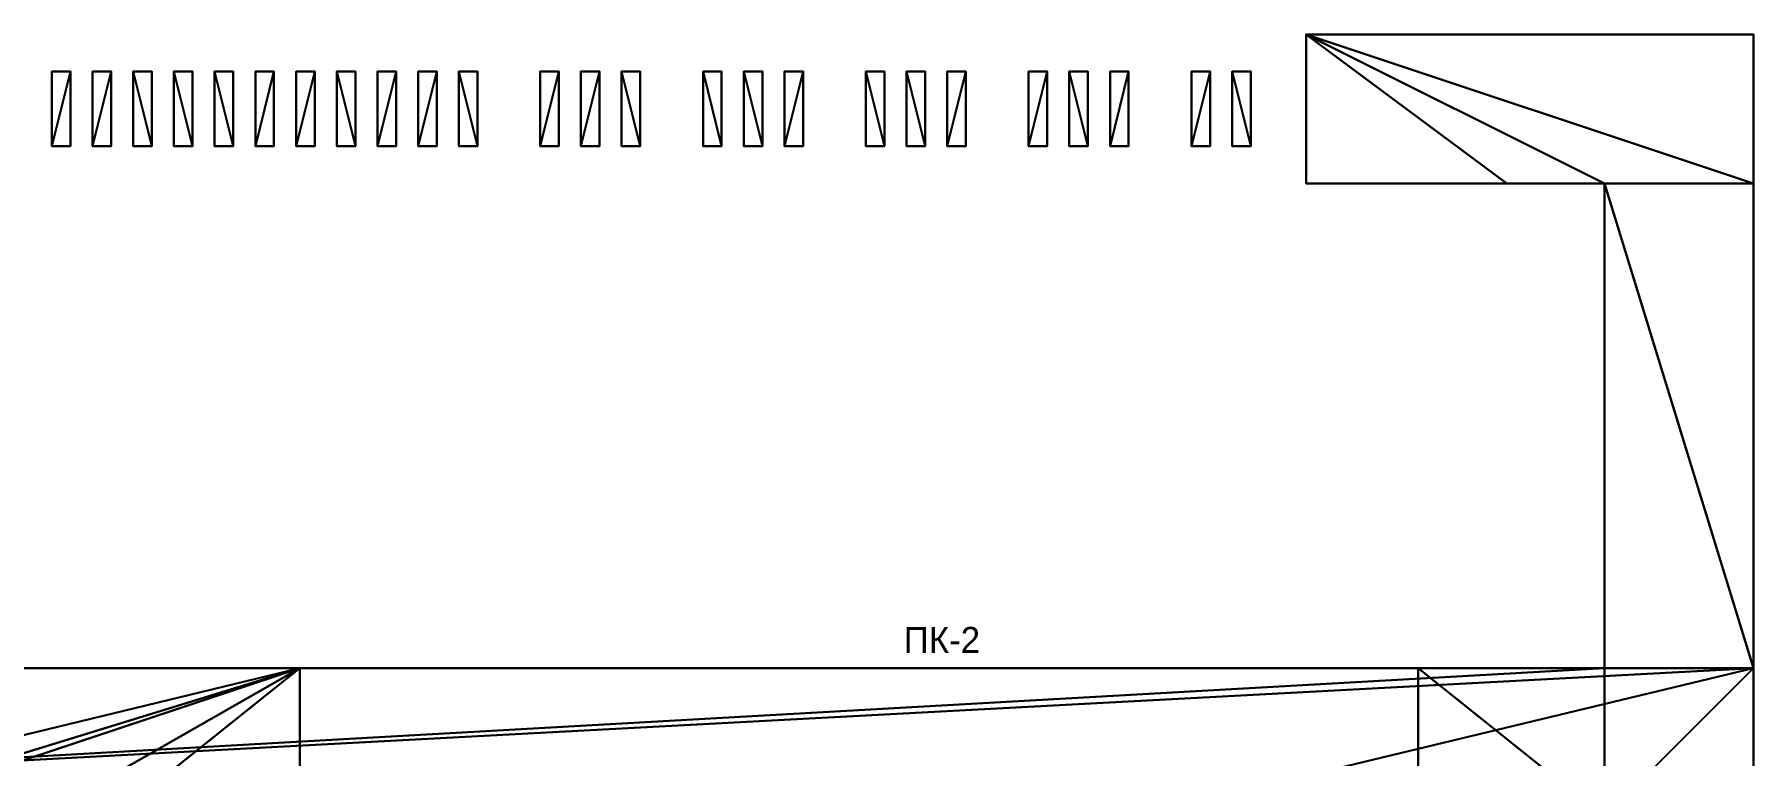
# Model space of a CAD drawing. Header units: millimetres. Extents: x -396 to 23232, y -842 to 31800.
# Drawn here: x 15588 to 20200, y 13765 to 15700 of the extents above; entities that cross this region are included whole.
import ezdxf

# ---------------------------------------------------------------- set-up
doc = ezdxf.new("R2010")
doc.units = ezdxf.units.MM
doc.layers.add('АР_3D_стены', color=8, linetype='Continuous')
doc.layers.add('ВК_3D_Марки', color=7, linetype='Continuous')

msp = doc.modelspace()

# ---------------------------------------------------------------- texts
at = {"layer": 'ВК_3D_Марки'}
msp.add_text('ПК-2', height=70, dxfattribs=at).set_placement((17920, 14040, 900))

# ---------------------------------------------------------------- meshes
at = {"layer": 'АР_3D_стены'}
mesh = msp.add_polyface(dxfattribs=at)
corners = [(12700.2, 10999.6), (12700.2, 10774.6), (12400.2, 10774.6), (12400.2, 10774.6, 3650), (12700.2, 10774.6, 3650), (12700.2, 10999.6, 3650), (13700.2, 11199.6), (13700.2, 10999.6), (13380.2, 10999.6), (13380.2, 10999.6, 3650), (13700.2, 10999.6, 3650), (13700.2, 11199.6, 3650), (20200.2, 12599.6), (19800.2, 12599.6), (19800.2, 13500.4), (19800.2, 13500.4, 3650), (19800.2, 12599.6, 3650), (20200.2, 12599.6, 3650), (19000.2, 15699.6), (20200.2, 15699.6), (20200.2, 15299.6), (20200.2, 15299.6, 3650), (20200.2, 15699.6, 3650), (19000.2, 15699.6, 3650), (19800.2, 15299.6), (19000.2, 15299.6), (19000.2, 15299.6, 3650), (19800.2, 15299.6, 3650), (12400.2, 11199.6), (12400.2, 11199.6, 3650), (19800.2, 13599.6), (19800.2, 13599.6, 3650), (12700.2, 11199.6), (12700.2, 11199.6, 3650), (20200.2, 13999.6), (20200.2, 13999.6, 3650), (18538.2, 13599.6), (18538.2, 13599.6, 3650), (19800.2, 13999.6), (19800.2, 13999.6, 3650), (12700.2, 13599.6), (12700.2, 13599.6, 3650), (12400.2, 13999.6), (12400.2, 13999.6, 3650), (12400.2, 13599.6), (12400.2, 13599.6, 3650)]
mesh.append_faces([[corners[k] for k in face] for face in [(0, 1, 2), (3, 4, 5), (6, 7, 8), (9, 10, 11), (12, 13, 14), (15, 16, 17), (18, 19, 20), (21, 22, 23), (24, 25, 18), (23, 26, 27), (0, 2, 28), (29, 3, 5), (6, 8, 0), (5, 9, 11), (12, 14, 30), (31, 15, 17), (24, 18, 20), (21, 23, 27), (32, 6, 0), (5, 11, 33), (34, 12, 30), (31, 17, 35), (24, 20, 34), (35, 21, 27), (32, 0, 28), (29, 5, 33), (34, 30, 36), (37, 31, 35), (38, 24, 34), (35, 27, 39), (40, 32, 28), (29, 33, 41), (34, 36, 40), (41, 37, 35), (38, 34, 40), (41, 35, 39), (42, 38, 40), (41, 39, 43), (28, 42, 40), (41, 43, 29), (1, 2, 3, 4), (2, 28, 29, 3), (28, 44, 45, 29), (44, 44, 45, 45), (44, 42, 43, 45), (42, 38, 39, 43), (38, 24, 27, 39), (24, 25, 26, 27), (25, 18, 23, 26), (18, 19, 22, 23), (19, 20, 21, 22), (20, 34, 35, 21), (34, 12, 17, 35), (12, 13, 16, 17), (13, 14, 15, 16), (14, 30, 31, 15), (30, 36, 37, 31), (36, 40, 41, 37), (40, 32, 33, 41), (32, 6, 11, 33), (6, 7, 10, 11), (7, 8, 9, 10), (8, 0, 5, 9), (0, 1, 4, 5)]])
mesh = msp.add_polyface(dxfattribs=at)
corners = [(18040.2, 6049.6, 4050), (15010.2, 6049.6, 4050), (15010.2, 6119.6, 4050), (15010.2, 6119.6, 7550), (15010.2, 6049.6, 7550), (18040.2, 6049.6, 7550), (19899.3, 6049.6, 4050), (19760.2, 6049.6, 4050), (19760.2, 6119.6, 4050), (19760.2, 6119.6, 7550), (19760.2, 6049.6, 7550), (19899.3, 6049.6, 7550), (19000.2, 15699.6, 4050), (20200.2, 15699.6, 4050), (20200.2, 15299.6, 4050), (20200.2, 15299.6, 7550), (20200.2, 15699.6, 7550), (19000.2, 15699.6, 7550), (19538.3, 15299.6, 4050), (19000.2, 15299.6, 4050), (19000.2, 15299.6, 7550), (19538.3, 15299.6, 7550), (19800.2, 13599.6, 4050), (19300.2, 13599.6, 4050), (19300.2, 13999.6, 4050), (19300.2, 13999.6, 7550), (19300.2, 13599.6, 7550), (19800.2, 13599.6, 7550), (17300.2, 8749.6, 4050), (17300.2, 9049.6, 4050), (19800.2, 9049.6, 4050), (19800.2, 9049.6, 7550), (17300.2, 9049.6, 7550), (17300.2, 8749.6, 7550), (17900.2, 7449.6, 4050), (18000.2, 7449.6, 4050), (18000.2, 6449.6, 4050), (18000.2, 6449.6, 7550), (18000.2, 7449.6, 7550), (17900.2, 7449.6, 7550), (15600.2, 8749.6, 4050), (15800.2, 8749.6, 4050), (15800.2, 6449.6, 4050), (15800.2, 6449.6, 7550), (15800.2, 8749.6, 7550), (15600.2, 8749.6, 7550), (15050.2, 6179.6, 4050), (15050.2, 6449.6, 4050), (15600.2, 6449.6, 4050), (15600.2, 6449.6, 7550), (15050.2, 6449.6, 7550), (15050.2, 6179.6, 7550), (12800.2, 6449.6, 4050), (13250.2, 6449.6, 4050), (13250.2, 6179.6, 4050), (13250.2, 6179.6, 7550), (13250.2, 6449.6, 7550), (12800.2, 6449.6, 7550), (13290.2, 6049.6, 4050), (12800.2, 6049.6, 4050), (12800.2, 6049.6, 7550), (13290.2, 6049.6, 7550), (18040.2, 6119.6, 4050), (18040.2, 6119.6, 7550), (20200.2, 6049.6, 4050), (20200.2, 6049.6, 7550), (19800.2, 15299.6, 4050), (19800.2, 15299.6, 7550), (19538.3, 8749.6, 4050), (19538.3, 8749.6, 7550), (18000.2, 6179.6, 4050), (18000.2, 6179.6, 7550), (19800.2, 8749.6, 4050), (19800.2, 8749.6, 7550), (17900.2, 6449.6, 4050), (17900.2, 6449.6, 7550), (13290.2, 6119.6, 4050), (13290.2, 6119.6, 7550), (20200.2, 13999.6, 4050), (20200.2, 13999.6, 7550), (19800.2, 6179.6, 4050), (19800.2, 6179.6, 7550), (19800.2, 6449.6, 4050), (19800.2, 6449.6, 7550), (19800.2, 13999.6, 4050), (19800.2, 13999.6, 7550), (20200.2, 6449.6, 4050), (20200.2, 6449.6, 7550)]
mesh.append_faces([[corners[k] for k in face] for face in [(0, 1, 2), (3, 4, 5), (6, 7, 8), (9, 10, 11), (12, 13, 14), (15, 16, 17), (18, 19, 12), (17, 20, 21), (22, 23, 24), (25, 26, 27), (28, 29, 30), (31, 32, 33), (34, 35, 36), (37, 38, 39), (40, 41, 42), (43, 44, 45), (46, 47, 48), (49, 50, 51), (52, 53, 54), (55, 56, 57), (58, 59, 52), (57, 60, 61), (62, 0, 2), (3, 5, 63), (64, 6, 8), (9, 11, 65), (66, 18, 12), (17, 21, 67), (68, 28, 30), (31, 33, 69), (34, 36, 70), (71, 37, 39), (48, 40, 42), (43, 45, 49), (58, 52, 54), (55, 57, 61), (66, 12, 14), (15, 17, 67), (72, 68, 30), (31, 69, 73), (74, 34, 70), (71, 39, 75), (46, 48, 42), (43, 49, 51), (76, 58, 54), (55, 61, 77), (66, 14, 78), (79, 15, 67), (42, 74, 70), (71, 75, 43), (76, 54, 46), (51, 55, 77), (46, 42, 70), (71, 43, 51), (2, 76, 46), (51, 77, 3), (2, 46, 70), (71, 51, 3), (2, 70, 80), (81, 71, 3), (62, 2, 80), (81, 3, 63), (8, 62, 80), (81, 63, 9), (64, 8, 80), (81, 9, 65), (64, 80, 82), (83, 81, 65), (64, 82, 72), (73, 83, 65), (64, 72, 30), (31, 73, 65), (64, 30, 22), (27, 31, 65), (84, 66, 78), (79, 67, 85), (22, 24, 84), (85, 25, 27), (78, 64, 22), (27, 65, 79), (22, 84, 78), (79, 85, 27), (1, 2, 3, 4), (2, 76, 77, 3), (76, 58, 61, 77), (58, 59, 60, 61), (59, 52, 57, 60), (52, 53, 56, 57), (53, 54, 55, 56), (54, 46, 51, 55), (46, 47, 50, 51), (47, 48, 49, 50), (48, 40, 45, 49), (40, 41, 44, 45), (41, 42, 43, 44), (42, 74, 75, 43), (74, 34, 39, 75), (34, 35, 38, 39), (35, 36, 37, 38), (36, 70, 71, 37), (70, 80, 81, 71), (80, 82, 83, 81), (82, 72, 73, 83), (72, 68, 69, 73), (68, 28, 33, 69), (28, 29, 32, 33), (29, 30, 31, 32), (30, 22, 27, 31), (22, 23, 26, 27), (23, 24, 25, 26), (24, 84, 85, 25), (84, 84, 85, 85), (84, 66, 67, 85), (66, 18, 21, 67), (18, 19, 20, 21), (19, 12, 17, 20), (12, 13, 16, 17), (13, 14, 15, 16), (14, 78, 79, 15), (78, 86, 87, 79), (86, 86, 87, 87), (86, 64, 65, 87), (64, 6, 11, 65), (6, 7, 10, 11), (7, 8, 9, 10), (8, 62, 63, 9), (62, 0, 5, 63), (0, 1, 4, 5)]])
mesh = msp.add_polyface(dxfattribs=at)
corners = [(15684.7, 15599.6), (15684.7, 15399.6), (15634.7, 15399.6), (15634.7, 15399.6, 3650), (15684.7, 15399.6, 3650), (15684.7, 15599.6, 3650), (15634.7, 15599.6), (15634.7, 15599.6, 3650)]
mesh.append_faces([[corners[k] for k in face] for face in [(0, 1, 2), (3, 4, 5), (2, 6, 0), (5, 7, 3), (1, 2, 3, 4), (2, 6, 7, 3), (6, 0, 5, 7), (0, 1, 4, 5)]])
mesh = msp.add_polyface(dxfattribs=at)
corners = [(15793.9, 15599.6), (15793.9, 15399.6), (15743.9, 15399.6), (15743.9, 15399.6, 3650), (15793.9, 15399.6, 3650), (15793.9, 15599.6, 3650), (15743.9, 15599.6), (15743.9, 15599.6, 3650)]
mesh.append_faces([[corners[k] for k in face] for face in [(0, 1, 2), (3, 4, 5), (2, 6, 0), (5, 7, 3), (1, 2, 3, 4), (2, 6, 7, 3), (6, 0, 5, 7), (0, 1, 4, 5)]])
mesh = msp.add_polyface(dxfattribs=at)
corners = [(15853.1, 15599.6), (15903.1, 15599.6), (15903.1, 15399.6), (15903.1, 15399.6, 3650), (15903.1, 15599.6, 3650), (15853.1, 15599.6, 3650), (15853.1, 15399.6), (15853.1, 15399.6, 3650)]
mesh.append_faces([[corners[k] for k in face] for face in [(0, 1, 2), (3, 4, 5), (2, 6, 0), (5, 7, 3), (1, 2, 3, 4), (2, 6, 7, 3), (6, 0, 5, 7), (0, 1, 4, 5)]])
mesh = msp.add_polyface(dxfattribs=at)
corners = [(15962.2, 15599.6), (16012.2, 15599.6), (16012.2, 15399.6), (16012.2, 15399.6, 3650), (16012.2, 15599.6, 3650), (15962.2, 15599.6, 3650), (15962.2, 15399.6), (15962.2, 15399.6, 3650)]
mesh.append_faces([[corners[k] for k in face] for face in [(0, 1, 2), (3, 4, 5), (2, 6, 0), (5, 7, 3), (1, 2, 3, 4), (2, 6, 7, 3), (6, 0, 5, 7), (0, 1, 4, 5)]])
mesh = msp.add_polyface(dxfattribs=at)
corners = [(16071.4, 15599.6), (16121.4, 15599.6), (16121.4, 15399.6), (16121.4, 15399.6, 3650), (16121.4, 15599.6, 3650), (16071.4, 15599.6, 3650), (16071.4, 15399.6), (16071.4, 15399.6, 3650)]
mesh.append_faces([[corners[k] for k in face] for face in [(0, 1, 2), (3, 4, 5), (2, 6, 0), (5, 7, 3), (1, 2, 3, 4), (2, 6, 7, 3), (6, 0, 5, 7), (0, 1, 4, 5)]])
mesh = msp.add_polyface(dxfattribs=at)
corners = [(16230.6, 15599.6), (16230.6, 15399.6), (16180.6, 15399.6), (16180.6, 15399.6, 3650), (16230.6, 15399.6, 3650), (16230.6, 15599.6, 3650), (16180.6, 15599.6), (16180.6, 15599.6, 3650)]
mesh.append_faces([[corners[k] for k in face] for face in [(0, 1, 2), (3, 4, 5), (2, 6, 0), (5, 7, 3), (1, 2, 3, 4), (2, 6, 7, 3), (6, 0, 5, 7), (0, 1, 4, 5)]])
mesh = msp.add_polyface(dxfattribs=at)
corners = [(16339.8, 15599.6), (16339.8, 15399.6), (16289.8, 15399.6), (16289.8, 15399.6, 3650), (16339.8, 15399.6, 3650), (16339.8, 15599.6, 3650), (16289.8, 15599.6), (16289.8, 15599.6, 3650)]
mesh.append_faces([[corners[k] for k in face] for face in [(0, 1, 2), (3, 4, 5), (2, 6, 0), (5, 7, 3), (1, 2, 3, 4), (2, 6, 7, 3), (6, 0, 5, 7), (0, 1, 4, 5)]])
mesh = msp.add_polyface(dxfattribs=at)
corners = [(16399, 15599.6), (16449, 15599.6), (16449, 15399.6), (16449, 15399.6, 3650), (16449, 15599.6, 3650), (16399, 15599.6, 3650), (16399, 15399.6), (16399, 15399.6, 3650)]
mesh.append_faces([[corners[k] for k in face] for face in [(0, 1, 2), (3, 4, 5), (2, 6, 0), (5, 7, 3), (1, 2, 3, 4), (2, 6, 7, 3), (6, 0, 5, 7), (0, 1, 4, 5)]])
mesh = msp.add_polyface(dxfattribs=at)
corners = [(16558.2, 15599.6), (16558.2, 15399.6), (16508.2, 15399.6), (16508.2, 15399.6, 3650), (16558.2, 15399.6, 3650), (16558.2, 15599.6, 3650), (16508.2, 15599.6), (16508.2, 15599.6, 3650)]
mesh.append_faces([[corners[k] for k in face] for face in [(0, 1, 2), (3, 4, 5), (2, 6, 0), (5, 7, 3), (1, 2, 3, 4), (2, 6, 7, 3), (6, 0, 5, 7), (0, 1, 4, 5)]])
mesh = msp.add_polyface(dxfattribs=at)
corners = [(16667.3, 15599.6), (16667.3, 15399.6), (16617.3, 15399.6), (16617.3, 15399.6, 3650), (16667.3, 15399.6, 3650), (16667.3, 15599.6, 3650), (16617.3, 15599.6), (16617.3, 15599.6, 3650)]
mesh.append_faces([[corners[k] for k in face] for face in [(0, 1, 2), (3, 4, 5), (2, 6, 0), (5, 7, 3), (1, 2, 3, 4), (2, 6, 7, 3), (6, 0, 5, 7), (0, 1, 4, 5)]])
mesh = msp.add_polyface(dxfattribs=at)
corners = [(16726.5, 15599.6), (16776.5, 15599.6), (16776.5, 15399.6), (16776.5, 15399.6, 3650), (16776.5, 15599.6, 3650), (16726.5, 15599.6, 3650), (16726.5, 15399.6), (16726.5, 15399.6, 3650)]
mesh.append_faces([[corners[k] for k in face] for face in [(0, 1, 2), (3, 4, 5), (2, 6, 0), (5, 7, 3), (1, 2, 3, 4), (2, 6, 7, 3), (6, 0, 5, 7), (0, 1, 4, 5)]])
mesh = msp.add_polyface(dxfattribs=at)
corners = [(16994.9, 15599.6), (16994.9, 15399.6), (16944.9, 15399.6), (16944.9, 15399.6, 3650), (16994.9, 15399.6, 3650), (16994.9, 15599.6, 3650), (16944.9, 15599.6), (16944.9, 15599.6, 3650)]
mesh.append_faces([[corners[k] for k in face] for face in [(0, 1, 2), (3, 4, 5), (2, 6, 0), (5, 7, 3), (1, 2, 3, 4), (2, 6, 7, 3), (6, 0, 5, 7), (0, 1, 4, 5)]])
mesh = msp.add_polyface(dxfattribs=at)
corners = [(17104.1, 15599.6), (17104.1, 15399.6), (17054.1, 15399.6), (17054.1, 15399.6, 3650), (17104.1, 15399.6, 3650), (17104.1, 15599.6, 3650), (17054.1, 15599.6), (17054.1, 15599.6, 3650)]
mesh.append_faces([[corners[k] for k in face] for face in [(0, 1, 2), (3, 4, 5), (2, 6, 0), (5, 7, 3), (1, 2, 3, 4), (2, 6, 7, 3), (6, 0, 5, 7), (0, 1, 4, 5)]])
mesh = msp.add_polyface(dxfattribs=at)
corners = [(17163.3, 15599.6), (17213.3, 15599.6), (17213.3, 15399.6), (17213.3, 15399.6, 3650), (17213.3, 15599.6, 3650), (17163.3, 15599.6, 3650), (17163.3, 15399.6), (17163.3, 15399.6, 3650)]
mesh.append_faces([[corners[k] for k in face] for face in [(0, 1, 2), (3, 4, 5), (2, 6, 0), (5, 7, 3), (1, 2, 3, 4), (2, 6, 7, 3), (6, 0, 5, 7), (0, 1, 4, 5)]])
mesh = msp.add_polyface(dxfattribs=at)
corners = [(17381.6, 15599.6), (17431.6, 15599.6), (17431.6, 15399.6), (17431.6, 15399.6, 3650), (17431.6, 15599.6, 3650), (17381.6, 15599.6, 3650), (17381.6, 15399.6), (17381.6, 15399.6, 3650)]
mesh.append_faces([[corners[k] for k in face] for face in [(0, 1, 2), (3, 4, 5), (2, 6, 0), (5, 7, 3), (1, 2, 3, 4), (2, 6, 7, 3), (6, 0, 5, 7), (0, 1, 4, 5)]])
mesh = msp.add_polyface(dxfattribs=at)
corners = [(17490.8, 15599.6), (17540.8, 15599.6), (17540.8, 15399.6), (17540.8, 15399.6, 3650), (17540.8, 15599.6, 3650), (17490.8, 15599.6, 3650), (17490.8, 15399.6), (17490.8, 15399.6, 3650)]
mesh.append_faces([[corners[k] for k in face] for face in [(0, 1, 2), (3, 4, 5), (2, 6, 0), (5, 7, 3), (1, 2, 3, 4), (2, 6, 7, 3), (6, 0, 5, 7), (0, 1, 4, 5)]])
mesh = msp.add_polyface(dxfattribs=at)
corners = [(17650, 15599.6), (17650, 15399.6), (17600, 15399.6), (17600, 15399.6, 3650), (17650, 15399.6, 3650), (17650, 15599.6, 3650), (17600, 15599.6), (17600, 15599.6, 3650)]
mesh.append_faces([[corners[k] for k in face] for face in [(0, 1, 2), (3, 4, 5), (2, 6, 0), (5, 7, 3), (1, 2, 3, 4), (2, 6, 7, 3), (6, 0, 5, 7), (0, 1, 4, 5)]])
mesh = msp.add_polyface(dxfattribs=at)
corners = [(17818.4, 15599.6), (17868.4, 15599.6), (17868.4, 15399.6), (17868.4, 15399.6, 3650), (17868.4, 15599.6, 3650), (17818.4, 15599.6, 3650), (17818.4, 15399.6), (17818.4, 15399.6, 3650)]
mesh.append_faces([[corners[k] for k in face] for face in [(0, 1, 2), (3, 4, 5), (2, 6, 0), (5, 7, 3), (1, 2, 3, 4), (2, 6, 7, 3), (6, 0, 5, 7), (0, 1, 4, 5)]])
mesh = msp.add_polyface(dxfattribs=at)
corners = [(17927.5, 15599.6), (17977.5, 15599.6), (17977.5, 15399.6), (17977.5, 15399.6, 3650), (17977.5, 15599.6, 3650), (17927.5, 15599.6, 3650), (17927.5, 15399.6), (17927.5, 15399.6, 3650)]
mesh.append_faces([[corners[k] for k in face] for face in [(0, 1, 2), (3, 4, 5), (2, 6, 0), (5, 7, 3), (1, 2, 3, 4), (2, 6, 7, 3), (6, 0, 5, 7), (0, 1, 4, 5)]])
mesh = msp.add_polyface(dxfattribs=at)
corners = [(18086.7, 15599.6), (18086.7, 15399.6), (18036.7, 15399.6), (18036.7, 15399.6, 3650), (18086.7, 15399.6, 3650), (18086.7, 15599.6, 3650), (18036.7, 15599.6), (18036.7, 15599.6, 3650)]
mesh.append_faces([[corners[k] for k in face] for face in [(0, 1, 2), (3, 4, 5), (2, 6, 0), (5, 7, 3), (1, 2, 3, 4), (2, 6, 7, 3), (6, 0, 5, 7), (0, 1, 4, 5)]])
mesh = msp.add_polyface(dxfattribs=at)
corners = [(18305.1, 15599.6), (18305.1, 15399.6), (18255.1, 15399.6), (18255.1, 15399.6, 3650), (18305.1, 15399.6, 3650), (18305.1, 15599.6, 3650), (18255.1, 15599.6), (18255.1, 15599.6, 3650)]
mesh.append_faces([[corners[k] for k in face] for face in [(0, 1, 2), (3, 4, 5), (2, 6, 0), (5, 7, 3), (1, 2, 3, 4), (2, 6, 7, 3), (6, 0, 5, 7), (0, 1, 4, 5)]])
mesh = msp.add_polyface(dxfattribs=at)
corners = [(18364.3, 15599.6), (18414.3, 15599.6), (18414.3, 15399.6), (18414.3, 15399.6, 3650), (18414.3, 15599.6, 3650), (18364.3, 15599.6, 3650), (18364.3, 15399.6), (18364.3, 15399.6, 3650)]
mesh.append_faces([[corners[k] for k in face] for face in [(0, 1, 2), (3, 4, 5), (2, 6, 0), (5, 7, 3), (1, 2, 3, 4), (2, 6, 7, 3), (6, 0, 5, 7), (0, 1, 4, 5)]])
mesh = msp.add_polyface(dxfattribs=at)
corners = [(18523.5, 15599.6), (18523.5, 15399.6), (18473.5, 15399.6), (18473.5, 15399.6, 3650), (18523.5, 15399.6, 3650), (18523.5, 15599.6, 3650), (18473.5, 15599.6), (18473.5, 15599.6, 3650)]
mesh.append_faces([[corners[k] for k in face] for face in [(0, 1, 2), (3, 4, 5), (2, 6, 0), (5, 7, 3), (1, 2, 3, 4), (2, 6, 7, 3), (6, 0, 5, 7), (0, 1, 4, 5)]])
mesh = msp.add_polyface(dxfattribs=at)
corners = [(18741.8, 15599.6), (18741.8, 15399.6), (18691.8, 15399.6), (18691.8, 15399.6, 3650), (18741.8, 15399.6, 3650), (18741.8, 15599.6, 3650), (18691.8, 15599.6), (18691.8, 15599.6, 3650)]
mesh.append_faces([[corners[k] for k in face] for face in [(0, 1, 2), (3, 4, 5), (2, 6, 0), (5, 7, 3), (1, 2, 3, 4), (2, 6, 7, 3), (6, 0, 5, 7), (0, 1, 4, 5)]])
mesh = msp.add_polyface(dxfattribs=at)
corners = [(18801, 15599.6), (18851, 15599.6), (18851, 15399.6), (18851, 15399.6, 3650), (18851, 15599.6, 3650), (18801, 15599.6, 3650), (18801, 15399.6), (18801, 15399.6, 3650)]
mesh.append_faces([[corners[k] for k in face] for face in [(0, 1, 2), (3, 4, 5), (2, 6, 0), (5, 7, 3), (1, 2, 3, 4), (2, 6, 7, 3), (6, 0, 5, 7), (0, 1, 4, 5)]])
mesh = msp.add_polyface(dxfattribs=at)
corners = [(15100.2, 13599.6, 4050), (15100.2, 12099.6, 4050), (15000.2, 12099.6, 4050), (15000.2, 12099.6, 7550), (15100.2, 12099.6, 7550), (15100.2, 13599.6, 7550), (15000.2, 11999.6, 4050), (15600.2, 12099.6, 4050), (15600.2, 12099.6, 7550), (15000.2, 11999.6, 7550), (15800.2, 10449.6, 4050), (15601.7, 10449.6, 4050), (15601.7, 11999.6, 4050), (15601.7, 11999.6, 7550), (15601.7, 10449.6, 7550), (15800.2, 10449.6, 7550), (16300.2, 13999.6, 4050), (16300.2, 13599.6, 4050), (15800.2, 13599.6, 4050), (15800.2, 13599.6, 7550), (16300.2, 13599.6, 7550), (16300.2, 13999.6, 7550), (14650.2, 13599.6, 4050), (14650.2, 13999.6, 4050), (14650.2, 13999.6, 7550), (14650.2, 13599.6, 7550), (15000.2, 13599.6, 4050), (15000.2, 13599.6, 7550), (15600.2, 13599.6, 4050), (15600.2, 13599.6, 7550), (15600.2, 11999.6, 4050), (15600.2, 11999.6, 7550), (15021.7, 11999.6, 4050), (15021.7, 11999.6, 7550), (15000.2, 12366.3, 4050), (15000.2, 12366.3, 7550), (15928, 13599.6, 4050), (15928, 13599.6, 7550), (15205.9, 13599.6, 4050), (15205.9, 13599.6, 7550)]
mesh.append_faces([[corners[k] for k in face] for face in [(0, 1, 2), (3, 4, 5), (6, 2, 7), (8, 3, 9), (10, 11, 12), (13, 14, 15), (16, 17, 18), (19, 20, 21), (22, 23, 16), (21, 24, 25), (0, 2, 26), (27, 3, 5), (12, 6, 7), (8, 9, 13), (18, 10, 12), (13, 15, 19), (26, 22, 16), (21, 25, 27), (12, 7, 28), (29, 8, 13), (0, 26, 16), (21, 27, 5), (18, 12, 28), (29, 13, 19), (28, 0, 16), (21, 5, 29), (16, 18, 28), (29, 19, 21), (12, 30, 31, 13), (30, 32, 33, 31), (32, 6, 9, 33), (6, 2, 3, 9), (2, 34, 35, 3), (34, 26, 27, 35), (26, 22, 25, 27), (22, 23, 24, 25), (23, 16, 21, 24), (16, 17, 20, 21), (17, 36, 37, 20), (36, 18, 19, 37), (18, 10, 15, 19), (10, 11, 14, 15), (11, 12, 13, 14), (0, 1, 4, 5), (1, 7, 8, 4), (7, 28, 29, 8), (28, 38, 39, 29), (38, 0, 5, 39)]])

doc.saveas('drawing.dxf')
